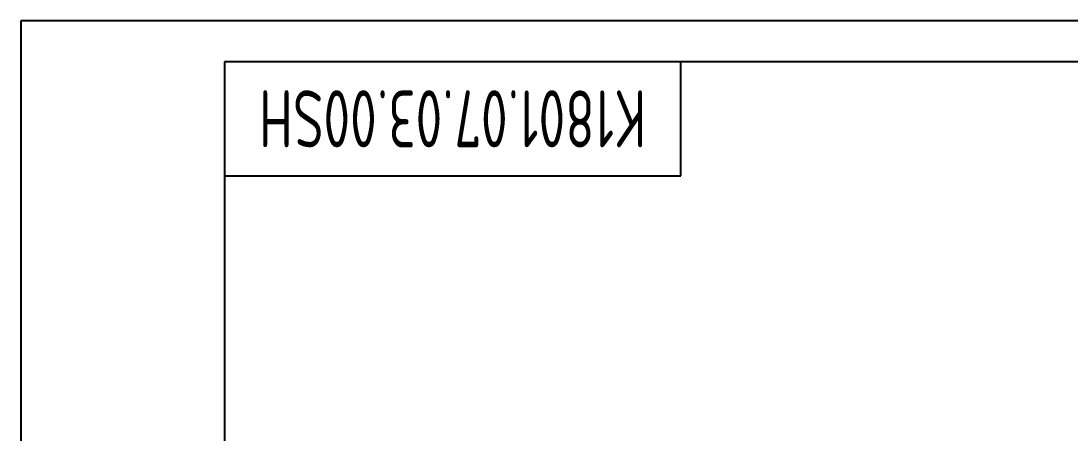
# Model space of a CAD drawing. Header units: millimetres. Extents: x -196 to 4844, y -195 to 3369.
# Drawn here: x -196 to 1349, y 2762 to 3369 of the extents above; entities that cross this region are included whole.
import ezdxf
from ezdxf.enums import TextEntityAlignment as Align

# ---------------------------------------------------------------- set-up
doc = ezdxf.new("R2010")
doc.units = ezdxf.units.MM
doc.header["$LTSCALE"] = 120
doc.linetypes.add('F', pattern=[0.75, 0.5, -0.25])
for name, color, linetype in [('01', 7, 'Continuous'), ('02', 1, 'Continuous'), ('04', 2, 'F'), ('11', 3, 'Continuous')]:
    doc.layers.add(name, color=color, linetype=linetype)
doc.styles.get("Standard").update_dxf_attribs({"font": 'isocp', "width": 0.707, "bigfont": 'intecad.shx'})

# ---------------------------------------------------------------- blocks, each defined once
blk = doc.blocks.new('*U115', base_point=(251.96, 168.31))
at = {"layer": '01'}
for p, q in [((251.96, 168.31), (251.96, 182.31)), ((195.96, 168.31), (251.96, 168.31))]:
    blk.add_line(p, q, dxfattribs=at)
blk = doc.blocks.new('*U116')
at = {"layer": '04'}
blk.add_blockref('*U115', (0, 0), dxfattribs=at)
blk = doc.blocks.new('*U117')
at = {"layer": '01'}
for points in [[(415, 292), (25, 292)], [(25, 292), (25, 5)]]:
    blk.add_lwpolyline(points, dxfattribs=at)
at = {"layer": '02'}
for points in [[(420, 297), (0, 297)], [(0, 297), (0, 0)]]:
    blk.add_lwpolyline(points, dxfattribs=at)

msp = doc.modelspace()

# ---------------------------------------------------------------- block references
at = {"layer": '01', "xscale": 12, "yscale": 12, "zscale": 12}
msp.add_blockref('*U117', (-196.0944, -194.8303), dxfattribs=at)
at = {"layer": '01', "xscale": 12, "yscale": 12}
msp.add_blockref('*U116', (775.9056, 3141.1697), dxfattribs=at)

# ---------------------------------------------------------------- texts
at = {"layer": '11', "width": 0.696129}
msp.add_text('K1801.07.03.00SH', height=84, rotation=180, dxfattribs=at).set_placement((725.1165, 3267.1697), (154.6948, 3267.1697), align=Align.FIT)

doc.saveas('drawing.dxf')
